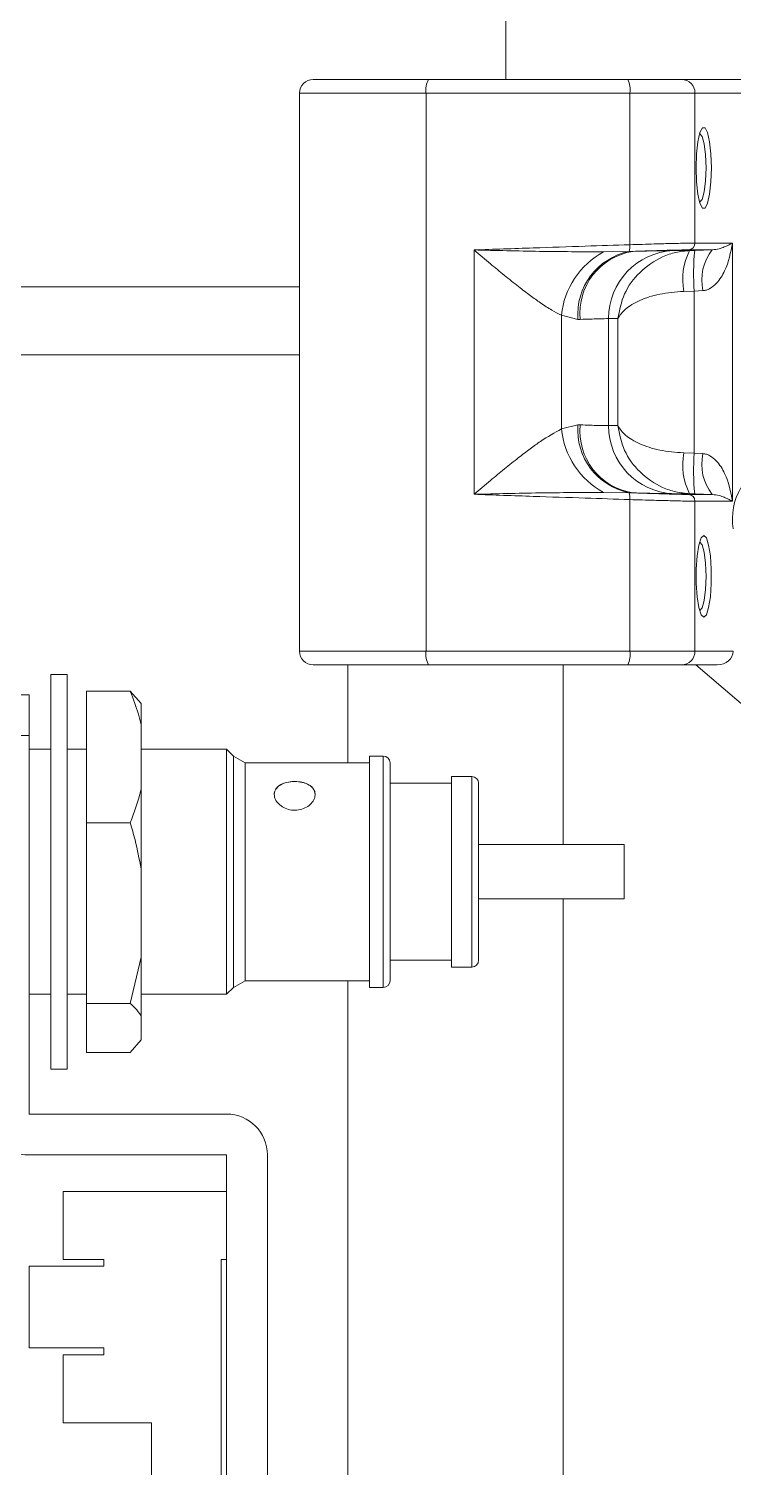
# Model space of a CAD drawing. Header units: millimetres. Extents: x 169 to 14583, y -399 to 10804.
# Drawn here: x 11864.7 to 11916.4, y 1976.5 to 2082.2 of the extents above; entities that cross this region are included whole.
import ezdxf

# ---------------------------------------------------------------- set-up
doc = ezdxf.new("R2010")
doc.units = ezdxf.units.MM
doc.header["$LTSCALE"] = 35

msp = doc.modelspace()

# ---------------------------------------------------------------- linework, layer by layer
at = {"color": 7, "linetype": 'Continuous', "lineweight": 18}
for p, q in [((11899.743, 2078.459), (11899.743, 2199.459)), ((11918.256, 2078.459), (11912.636, 2078.459)), ((11884.601, 2077.459), (11884.601, 2036.459)), ((11884.601, 2077.459), (11893.88, 2077.459)), ((11893.88, 2036.459), (11893.88, 2077.459)), ((11893.88, 2077.459), (11908.842, 2077.459)), ((11908.842, 2066.32), (11908.842, 2077.459)), ((11908.842, 2077.459), (11913.618, 2077.459)), ((11913.618, 2066.442), (11913.618, 2077.459)), ((11913.618, 2077.459), (11919.238, 2077.459)), ((11897.409, 2047.984), (11897.409, 2065.934)), ((11906.913, 2065.791), (11908.784, 2065.821)), ((11908.784, 2065.821), (11909.064, 2065.83)), ((11912.024, 2065.886), (11913.223, 2065.886)), ((11913.144, 2065.942), (11914.89, 2065.942)), ((11913.223, 2065.886), (11913.607, 2065.899)), ((11913.607, 2065.899), (11914.89, 2065.942)), ((11916.375, 2066.442), (11913.618, 2066.442)), ((11916.375, 2047.476), (11916.375, 2066.442)), ((11884.601, 2063.234), (11843.702, 2063.234)), ((11913.569, 2062.901), (11912.8, 2062.888)), ((11914.21, 2062.944), (11913.569, 2062.901)), ((11913.569, 2062.901), (11913.569, 2051.017)), ((11903.819, 2052.785), (11903.819, 2061.133)), ((11905.03, 2060.833), (11903.819, 2061.133)), ((11905.199, 2060.833), (11905.03, 2060.833)), ((11907.284, 2053.028), (11907.284, 2060.89)), ((11907.958, 2060.89), (11907.284, 2060.89)), ((11907.958, 2053.028), (11907.958, 2060.89)), ((11846.951, 2058.234), (11884.601, 2058.234)), ((11903.819, 2052.785), (11905.03, 2053.085)), ((11905.03, 2053.085), (11905.199, 2053.085)), ((11907.958, 2053.028), (11907.284, 2053.028)), ((11912.8, 2051.03), (11913.569, 2051.017)), ((11913.569, 2051.017), (11914.21, 2050.974)), ((11908.784, 2048.097), (11906.913, 2048.127)), ((11909.064, 2048.088), (11908.784, 2048.097)), ((11913.223, 2048.031), (11912.024, 2048.031)), ((11914.89, 2047.976), (11913.144, 2047.976)), ((11913.607, 2048.018), (11913.223, 2048.031)), ((11914.89, 2047.976), (11913.607, 2048.018)), ((11908.842, 2036.459), (11908.842, 2047.598)), ((11913.618, 2036.459), (11913.618, 2047.476)), ((11913.618, 2047.476), (11916.375, 2047.476)), ((11893.88, 2036.459), (11884.601, 2036.459)), ((11908.842, 2036.459), (11893.88, 2036.459)), ((11913.618, 2036.459), (11908.842, 2036.459)), ((11916.428, 2036.459), (11913.618, 2036.459)), ((11888.143, 2035.459), (11888.143, 2028.259)), ((11903.943, 2022.259), (11903.943, 2035.459)), ((11915.258, 2035.459), (11912.636, 2035.459)), ((11913.686, 2035.459), (11925.111, 2025.699)), ((11867.54, 2034.759), (11866.34, 2034.759)), ((11866.34, 2030.548), (11866.34, 2034.759)), ((11867.54, 2030.548), (11867.54, 2034.759)), ((11861.743, 2033.259), (11864.743, 2033.259)), ((11864.743, 2033.259), (11864.743, 2030.259)), ((11868.968, 2033.525), (11872.175, 2033.525)), ((11868.968, 2023.857), (11868.968, 2033.525)), ((11872.968, 2032.607), (11872.175, 2033.525)), ((11872.968, 2031.058), (11872.968, 2032.607)), ((11872.968, 2026.325), (11872.968, 2031.058)), ((11864.743, 2030.259), (11861.743, 2030.259)), ((11864.743, 2030.259), (11864.743, 2002.459)), ((11866.34, 2005.759), (11866.34, 2030.548)), ((11867.54, 2005.759), (11867.54, 2030.548)), ((11866.34, 2029.259), (11864.743, 2029.259)), ((11868.968, 2029.259), (11867.54, 2029.259)), ((11879.243, 2029.259), (11872.968, 2029.259)), ((11879.743, 2028.759), (11879.243, 2029.259)), ((11879.243, 2026.646), (11879.243, 2029.259)), ((11880.609, 2028.259), (11879.743, 2028.759)), ((11879.743, 2026.291), (11879.743, 2028.759)), ((11890.743, 2028.759), (11889.743, 2028.759)), ((11889.743, 2026.291), (11889.743, 2028.759)), ((11890.743, 2026.291), (11890.743, 2028.759)), ((11889.743, 2028.259), (11880.609, 2028.259)), ((11880.609, 2025.936), (11880.609, 2028.259)), ((11891.243, 2025.936), (11891.243, 2028.259)), ((11879.243, 2011.259), (11879.243, 2026.646)), ((11895.743, 2026.759), (11891.243, 2026.759)), ((11897.243, 2027.259), (11895.743, 2027.259)), ((11895.743, 2025.226), (11895.743, 2027.259)), ((11897.243, 2025.226), (11897.243, 2027.259)), ((11897.743, 2024.871), (11897.743, 2026.759)), ((11872.968, 2020.471), (11872.968, 2026.325)), ((11879.743, 2011.759), (11879.743, 2026.291)), ((11880.609, 2012.259), (11880.609, 2025.936)), ((11889.743, 2011.759), (11889.743, 2026.291)), ((11890.743, 2011.759), (11890.743, 2026.291)), ((11891.243, 2012.259), (11891.243, 2025.936)), ((11895.743, 2013.259), (11895.743, 2025.226)), ((11897.243, 2013.259), (11897.243, 2025.226)), ((11897.743, 2013.759), (11897.743, 2024.871)), ((11868.968, 2010.591), (11868.968, 2023.857)), ((11868.968, 2023.857), (11872.175, 2023.857)), ((11908.421, 2022.259), (11897.743, 2022.259)), ((11908.421, 2021.678), (11908.421, 2022.259)), ((11908.421, 2018.259), (11908.421, 2021.678)), ((11872.968, 2013.977), (11872.968, 2020.471)), ((11897.743, 2018.259), (11908.421, 2018.259)), ((11903.943, 1961.812), (11903.943, 2018.259)), ((11872.968, 2013.977), (11872.175, 2010.591)), ((11872.968, 2009.673), (11872.968, 2013.977)), ((11891.243, 2013.759), (11895.743, 2013.759)), ((11895.743, 2013.259), (11897.243, 2013.259)), ((11879.743, 2011.759), (11880.609, 2012.259)), ((11880.609, 2012.259), (11889.743, 2012.259)), ((11888.143, 2012.259), (11888.143, 1962.823)), ((11864.743, 2011.259), (11866.34, 2011.259)), ((11867.54, 2011.259), (11868.968, 2011.259)), ((11872.968, 2011.259), (11879.243, 2011.259)), ((11879.243, 2011.259), (11879.743, 2011.759)), ((11889.743, 2011.759), (11890.743, 2011.759)), ((11868.968, 2010.591), (11872.175, 2010.591)), ((11868.968, 2006.993), (11868.968, 2010.591)), ((11872.968, 2007.911), (11872.968, 2009.673)), ((11872.968, 2007.911), (11872.175, 2006.993)), ((11868.968, 2006.993), (11872.175, 2006.993)), ((11866.34, 2005.759), (11867.54, 2005.759)), ((11864.743, 2002.459), (11879.243, 2002.459)), ((11879.243, 1999.459), (11864.743, 1999.459)), ((11879.243, 1996.779), (11879.243, 1999.459)), ((11882.243, 1932.459), (11882.243, 1999.459)), ((11867.243, 1991.779), (11867.243, 1996.779)), ((11867.243, 1996.779), (11879.243, 1996.779)), ((11879.243, 1996.779), (11879.243, 1991.779)), ((11870.243, 1991.779), (11867.243, 1991.779)), ((11870.243, 1991.279), (11870.243, 1991.779)), ((11879.243, 1991.779), (11878.843, 1991.779)), ((11878.843, 1991.779), (11878.843, 1952.279)), ((11879.243, 1952.279), (11879.243, 1991.779)), ((11864.743, 1985.279), (11864.743, 1991.279)), ((11864.743, 1991.279), (11870.243, 1991.279)), ((11870.243, 1985.279), (11864.743, 1985.279)), ((11867.243, 1979.779), (11867.243, 1984.779)), ((11867.243, 1984.779), (11870.243, 1984.779)), ((11870.243, 1984.779), (11870.243, 1985.279)), ((11873.743, 1979.779), (11867.243, 1979.779)), ((11873.743, 1973.779), (11873.743, 1979.779))]:
    msp.add_line(p, q, dxfattribs=at)
at = {"color": 7, "linetype": 'Continuous', "lineweight": 18, "flags": 128}
for points in [[(11914.826, 2071.959), (11914.792, 2070.933), (11914.695, 2070.031), (11914.545, 2069.361), (11914.362, 2069.005), (11914.167, 2069.005), (11913.983, 2069.361), (11913.834, 2070.031), (11913.736, 2070.933), (11913.702, 2071.959), (11913.736, 2072.985), (11913.834, 2073.887), (11913.983, 2074.557), (11914.167, 2074.913), (11914.362, 2074.913), (11914.545, 2074.557), (11914.695, 2073.887), (11914.792, 2072.985), (11914.826, 2071.959)], [(11913.953, 2074.457), (11913.969, 2074.459), (11914.148, 2074.269), (11914.3, 2073.727), (11914.402, 2072.916), (11914.438, 2071.959)], [(11914.438, 2071.959), (11914.402, 2071.002), (11914.3, 2070.191), (11914.148, 2069.649), (11913.969, 2069.459), (11913.953, 2069.46)], [(11914.264, 2044.959), (11914.456, 2044.778), (11914.626, 2044.257), (11914.751, 2043.459), (11914.818, 2042.48), (11914.818, 2041.438), (11914.751, 2040.459), (11914.626, 2039.661), (11914.456, 2039.14), (11914.264, 2038.959), (11914.072, 2039.14), (11913.903, 2039.661), (11913.778, 2040.459), (11913.711, 2041.438), (11913.711, 2042.48), (11913.778, 2043.459), (11913.903, 2044.257), (11914.072, 2044.778), (11914.264, 2044.959)], [(11913.953, 2044.457), (11913.969, 2044.459), (11914.148, 2044.269), (11914.3, 2043.727), (11914.402, 2042.916), (11914.438, 2041.959)], [(11914.438, 2041.959), (11914.402, 2041.002), (11914.3, 2040.191), (11914.148, 2039.649), (11913.969, 2039.459), (11913.953, 2039.46)]]:
    msp.add_lwpolyline(points, dxfattribs=at)
at = {"color": 7, "linetype": 'Continuous', "lineweight": 18}
for centre, radius, start, end in [((11885.601, 2077.459), 1, 90, 180), ((11895.319, 2077.7), 1.459, 148.64451, 189.49307), ((11907.15, 2077.703), 1.71, 351.80605, 26.25354), ((11912.627, 2077.468), 0.991, 359.49284, 89.4837), ((11909.799, 2060.517), 6.012, 118.68479, 174.11395), ((11909.739, 2061.195), 4.723, 101.66918, 184.39785), ((11909.763, 2061.296), 4.587, 98.76509, 185.80337), ((11912.244, 2060.931), 4.96, 92.53943, 180.4831), ((11907.903, 2066.177), 0.95, 337.98737, 8.64993), ((11917.481, 2063.757), 4.762, 153.43172, 190.50938), ((11913.122, 2066.438), 0.496, 272.53943, 0.4831), ((11929.807, 2064.193), 16.289, 173.9881, 184.55003), ((11917.662, 2063.738), 3.542, 141.50958, 192.95093), ((11909.739, 2052.723), 4.723, 175.60215, 258.33082), ((11909.763, 2052.622), 4.587, 174.19663, 261.23491), ((11912.244, 2052.987), 4.96, 179.5169, 267.46057), ((11909.799, 2053.401), 6.012, 185.88605, 241.31521), ((11917.481, 2050.161), 4.762, 169.49062, 206.56828), ((11929.807, 2049.724), 16.289, 175.44997, 186.0119), ((11917.662, 2050.18), 3.542, 167.04907, 218.49042), ((11907.903, 2047.741), 0.95, 351.35007, 22.01263), ((11913.122, 2047.48), 0.496, 359.5169, 87.46057), ((11920.853, 2046.183), 4.484, 149.48992, 189.2883), ((11885.601, 2036.459), 1, 180, 270), ((11895.319, 2036.218), 1.459, 170.50693, 211.35549), ((11907.15, 2036.215), 1.71, 333.74646, 8.19395), ((11912.627, 2036.45), 0.991, 270.5163, 0.50716), ((11890.743, 2028.259), 0.5, 0, 90), ((11897.243, 2026.759), 0.5, 0, 90), ((11897.243, 2013.759), 0.5, 270, 0), ((11890.743, 2012.259), 0.5, 270, 0), ((11864.743, 2002.459), 3, 180, 270), ((11879.243, 1999.459), 3, 360, 90)]:
    msp.add_arc(centre, radius, start, end, dxfattribs=at)
msp.add_ellipse((11915.258, 2036.459), major_axis=(1.17, 0), ratio=0.8549665, start_param=4.712389, end_param=6.2831853, dxfattribs=at)
for points, knots in [([(11894.073, 2078.459), (11893.453, 2078.459), (11892.177, 2078.459), (11890.375, 2078.459), (11888.721, 2078.459), (11887.337, 2078.459), (11886.327, 2078.459), (11885.704, 2078.459), (11885.635, 2078.459), (11885.601, 2078.459)], [0, 0, 0, 0, 0.1319644, 0.2717721, 0.4173452, 0.5659822, 0.7146192, 0.8601923, 1, 1, 1, 1]), ([(11912.636, 2078.459), (11912.505, 2078.459), (11912.239, 2078.459), (11911.314, 2078.459), (11910.101, 2078.459), (11909.149, 2078.459), (11908.683, 2078.459)], [0, 0, 0, 0, 0.2440676, 0.5, 0.7559324, 1, 1, 1, 1]), ([(11897.409, 2065.934), (11898.856, 2065.984), (11901.574, 2066.077), (11905.404, 2066.206), (11907.755, 2066.284), (11908.842, 2066.32)], [0, 0, 0, 0, 0.37956632, 0.71290394, 1, 1, 1, 1]), ([(11897.409, 2065.934), (11899.013, 2065.895), (11902.193, 2065.817), (11905.349, 2065.8), (11906.913, 2065.791)], [0, 0, 0, 0, 0.50431629, 1, 1, 1, 1]), ([(11903.819, 2061.133), (11903.586, 2061.253), (11903.091, 2061.508), (11902.32, 2062.016), (11901.503, 2062.6), (11900.616, 2063.277), (11899.642, 2064.058), (11898.549, 2064.963), (11897.811, 2065.591), (11897.409, 2065.934)], [0, 0, 0, 0, 0.1173014, 0.2496227, 0.3675222, 0.4996667, 0.6585849, 0.8138831, 1, 1, 1, 1]), ([(11913.223, 2065.886), (11912.884, 2065.855), (11912.202, 2065.792), (11910.907, 2065.339), (11909.502, 2064.364), (11908.322, 2062.736), (11908.079, 2061.506), (11907.958, 2060.89)], [0, 0, 0, 0, 0.1242483, 0.2506089, 0.4995225, 0.7491835, 1, 1, 1, 1]), ([(11908.842, 2066.32), (11909.456, 2066.338), (11910.607, 2066.372), (11912.05, 2066.411), (11913.136, 2066.437), (11913.459, 2066.44), (11913.618, 2066.442)], [0, 0, 0, 0, 0.2666442, 0.5000532, 0.7540487, 1, 1, 1, 1]), ([(11909.064, 2065.83), (11909.548, 2065.845), (11910.539, 2065.877), (11911.783, 2065.913), (11912.731, 2065.938), (11913.008, 2065.941), (11913.144, 2065.942)], [0, 0, 0, 0, 0.2446497, 0.500074, 0.7554563, 1, 1, 1, 1]), ([(11909.064, 2065.83), (11909.747, 2065.846), (11911.112, 2065.879), (11911.72, 2065.884), (11912.024, 2065.886)], [0, 0, 0, 0, 0.50001436, 1, 1, 1, 1]), ([(11916.375, 2066.442), (11916.239, 2065.748), (11916.034, 2064.706), (11915.341, 2063.586), (11914.826, 2063.143), (11914.47, 2062.98), (11914.294, 2062.956), (11914.21, 2062.944)], [0, 0, 0, 0, 0.4991192, 0.7487481, 0.8884206, 0.9468831, 1, 1, 1, 1]), ([(11914.89, 2065.942), (11915.067, 2065.965), (11915.42, 2066.012), (11915.759, 2066.144), (11916.09, 2066.283), (11916.269, 2066.382), (11916.375, 2066.442)], [0, 0, 0, 0, 0.2498204, 0.4998672, 0.7022932, 1, 1, 1, 1]), ([(11907.958, 2060.89), (11908.116, 2061.129), (11908.43, 2061.605), (11909.513, 2062.24), (11910.972, 2062.746), (11912.19, 2062.841), (11912.8, 2062.888)], [0, 0, 0, 0, 0.25123965, 0.5003825, 0.75000379, 1, 1, 1, 1]), ([(11907.284, 2060.89), (11907.072, 2060.887), (11906.645, 2060.882), (11905.684, 2060.849), (11905.199, 2060.833)], [0, 0, 0, 0, 0.495817, 1, 1, 1, 1]), ([(11905.199, 2053.085), (11905.684, 2053.069), (11906.645, 2053.036), (11907.072, 2053.031), (11907.284, 2053.028)], [0, 0, 0, 0, 0.504183, 1, 1, 1, 1]), ([(11913.223, 2048.031), (11912.884, 2048.063), (11912.202, 2048.126), (11910.907, 2048.579), (11909.502, 2049.554), (11908.322, 2051.182), (11908.079, 2052.412), (11907.958, 2053.028)], [0, 0, 0, 0, 0.1242495, 0.2506055, 0.4995158, 0.7491735, 1, 1, 1, 1]), ([(11912.8, 2051.03), (11912.19, 2051.077), (11910.972, 2051.172), (11909.513, 2051.678), (11908.43, 2052.313), (11908.116, 2052.789), (11907.958, 2053.028)], [0, 0, 0, 0, 0.2499962, 0.4996175, 0.7487603, 1, 1, 1, 1]), ([(11897.409, 2047.984), (11897.811, 2048.326), (11898.549, 2048.955), (11899.642, 2049.86), (11900.617, 2050.642), (11901.502, 2051.315), (11902.572, 2052.093), (11903.315, 2052.505), (11903.819, 2052.785)], [0, 0, 0, 0, 0.1862547, 0.341662, 0.5006939, 0.6329228, 0.7509087, 1, 1, 1, 1]), ([(11914.21, 2050.974), (11914.294, 2050.962), (11914.47, 2050.937), (11914.826, 2050.774), (11915.341, 2050.332), (11916.034, 2049.212), (11916.239, 2048.17), (11916.375, 2047.476)], [0, 0, 0, 0, 0.0531145, 0.1115761, 0.2512504, 0.5008782, 1, 1, 1, 1]), ([(11906.913, 2048.127), (11905.349, 2048.118), (11902.193, 2048.101), (11899.013, 2048.023), (11897.409, 2047.984)], [0, 0, 0, 0, 0.4956838, 1, 1, 1, 1]), ([(11908.842, 2047.598), (11907.755, 2047.634), (11905.404, 2047.712), (11901.574, 2047.841), (11898.856, 2047.934), (11897.409, 2047.984)], [0, 0, 0, 0, 0.2870961, 0.6204337, 1, 1, 1, 1]), ([(11913.144, 2047.976), (11913.008, 2047.977), (11912.731, 2047.98), (11911.783, 2048.004), (11910.539, 2048.041), (11909.548, 2048.073), (11909.064, 2048.088)], [0, 0, 0, 0, 0.2445437, 0.499926, 0.7553503, 1, 1, 1, 1]), ([(11912.024, 2048.031), (11911.72, 2048.034), (11911.112, 2048.039), (11909.747, 2048.072), (11909.064, 2048.088)], [0, 0, 0, 0, 0.4999856, 1, 1, 1, 1]), ([(11916.375, 2047.476), (11916.269, 2047.535), (11916.09, 2047.635), (11915.759, 2047.774), (11915.42, 2047.906), (11915.067, 2047.953), (11914.89, 2047.976)], [0, 0, 0, 0, 0.2977008, 0.5001337, 0.7501801, 1, 1, 1, 1]), ([(11913.618, 2047.476), (11913.459, 2047.478), (11913.136, 2047.481), (11912.05, 2047.507), (11910.607, 2047.546), (11909.456, 2047.58), (11908.842, 2047.598)], [0, 0, 0, 0, 0.2459483, 0.4999468, 0.7333518, 1, 1, 1, 1]), ([(11894.073, 2035.459), (11893.453, 2035.459), (11892.177, 2035.459), (11890.375, 2035.459), (11888.721, 2035.459), (11887.337, 2035.459), (11886.327, 2035.459), (11885.708, 2035.459), (11885.639, 2035.459), (11885.605, 2035.459)], [0, 0, 0, 0, 0.13234923, 0.27256462, 0.41856227, 0.56763267, 0.71670307, 0.86270072, 1, 1, 1, 1]), ([(11912.636, 2035.459), (11912.505, 2035.459), (11912.239, 2035.459), (11911.314, 2035.459), (11910.101, 2035.459), (11909.149, 2035.459), (11908.683, 2035.459)], [0, 0, 0, 0, 0.2440676, 0.5, 0.7559324, 1, 1, 1, 1]), ([(11872.175, 2033.525), (11872.392, 2032.963), (11872.705, 2032.148), (11872.906, 2031.316), (11872.968, 2031.058)], [0, 0, 0, 0, 0.6894079, 1, 1, 1, 1]), ([(11885.743, 2025.929), (11885.72, 2026.064), (11885.675, 2026.335), (11885.328, 2026.645), (11884.834, 2026.841), (11884.242, 2026.907), (11883.654, 2026.841), (11883.15, 2026.646), (11882.839, 2026.334), (11882.705, 2026.069), (11882.743, 2025.929), (11882.743, 2025.929)], [0, 0, 0, 0, 0.1249487, 0.2499935, 0.375034, 0.5000286, 0.6250281, 0.750016, 0.8749921, 0.9999738, 1, 1, 1, 1]), ([(11882.743, 2025.937), (11882.752, 2025.847), (11882.773, 2025.637), (11882.972, 2025.309), (11883.32, 2025.013), (11883.769, 2024.818), (11884.272, 2024.755), (11884.776, 2024.835), (11885.22, 2025.048), (11885.551, 2025.354), (11885.737, 2025.711), (11885.759, 2026.073), (11885.611, 2026.399), (11885.309, 2026.656), (11884.892, 2026.825), (11884.403, 2026.903), (11883.893, 2026.885), (11883.419, 2026.771), (11883.044, 2026.564), (11882.792, 2026.282), (11882.759, 2026.052), (11882.743, 2025.937)], [0, 0, 0, 0, 0.0397876, 0.0937957, 0.1473584, 0.2001404, 0.2530028, 0.306706, 0.3606775, 0.4140322, 0.4666955, 0.519816, 0.5737251, 0.6275464, 0.6805343, 0.7332314, 0.7866382, 0.8406513, 0.894226, 0.9471019, 1, 1, 1, 1]), ([(11872.968, 2026.325), (11872.956, 2026.27), (11872.767, 2025.437), (11872.461, 2024.62), (11872.175, 2023.857)], [0, 0, 0, 0, 0.0658492, 1, 1, 1, 1]), ([(11872.175, 2023.857), (11872.296, 2023.441), (11872.619, 2022.325), (11872.833, 2021.185), (11872.968, 2020.471)], [0, 0, 0, 0, 0.3735948, 1, 1, 1, 1]), ([(11872.175, 2010.591), (11872.296, 2010.478), (11872.619, 2010.176), (11872.833, 2009.866), (11872.968, 2009.673)], [0, 0, 0, 0, 0.37359478, 1, 1, 1, 1])]:
    msp.add_open_spline(points, degree=3, knots=knots, dxfattribs=at)
for points in [[(11908.683, 2078.459), (11906.243, 2078.459), (11901.361, 2078.459), (11896.503, 2078.459), (11894.073, 2078.459)], [(11908.683, 2035.459), (11906.243, 2035.459), (11901.361, 2035.459), (11896.503, 2035.459), (11894.073, 2035.459)]]:
    msp.add_open_spline(points, degree=3, dxfattribs=at)

doc.saveas('drawing.dxf')
